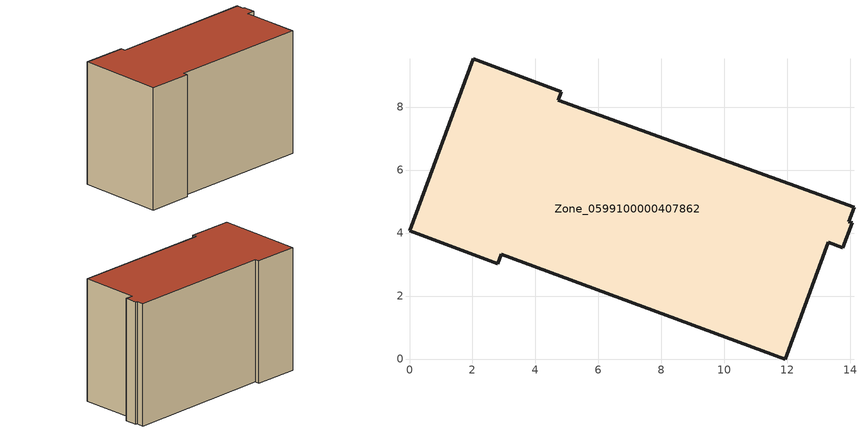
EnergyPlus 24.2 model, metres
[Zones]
Zone_0599100000407862
 floor ground (C_G): 13.95,4.37 14.05,4.32 13.76,3.54 13.29,3.71 11.93,0 2.91,3.32 2.8,3.03 0,4.07 2.02,9.53 4.82,8.49 4.72,8.21 14.11,4.82 z0
 wall outside (C_F): 4.82,8.49 2.02,9.53 0,4.07 2.8,3.03 2.91,3.32 11.93,0 13.29,3.71 13.76,3.54 14.05,4.32 13.95,4.37 14.11,4.82 4.72,8.21 4.82,8.49 z0:8.28
 roof outside (C_R): 14.11,4.82 4.72,8.21 4.82,8.49 2.02,9.53 0,4.07 2.8,3.03 2.91,3.32 11.93,0 13.29,3.71 13.76,3.54 14.05,4.32 13.95,4.37 z8.28
[BUILDING]
Pand.0599100000407862: North Axis=0; Terrain=City; Loads Convergence Tolerance Value=0.04; Temperature Convergence Tolerance Value=0.4; Solar Distribution=FullExterior; Maximum Number of Warmup Days=25; Minimum Number of Warmup Days=1
[Site:Location]
Rotterdam.The.Hague.AP_ZH_NLD Design_Conditions: Latitude=51.96; Longitude=4.45; Time Zone=1; Elevation=-4.5
[SITE:GROUNDTEMPERATURE:BUILDINGSURFACE]
18, 18, 18, 18, 18, 18, 18, 18, 18, 18, 18, 18
[MATERIAL] Thermal Absorptance=0.9; Solar Absorptance=0.7; Visible Absorptance=0.7
Name | Roughness | Thickness | Conductivity | Density | Specific Heat
G.TI.1992-2005 | MediumSmooth | 0.15 | 0.06 | 540 | 1210
F.TI.1992-2005 | Rough | 0.3 | 0.12 | 1920 | 840
R.TI.1992-2005 | MediumRough | 0.2 | 0.08 | 1500 | 1000
[CONSTRUCTION]
C_G: G.TI.1992-2005
C_F: F.TI.1992-2005
C_R: R.TI.1992-2005
[ZONE]
Zone_0599100000407862: Type=1; Multiplier=1; Ceiling Height=Autocalculate; Volume=Autocalculate; Floor Area=autocalculate; Part of Total Floor Area=Yes
[ZONEINFILTRATION:DESIGNFLOWRATE]
Infil_Zone_0599100000407862: Zone or ZoneList or Space or SpaceList=Zone_0599100000407862; Schedule=AlwaysOn; Design Flow Rate Calculation Method=Flow/Area; Flow Rate per Floor Area=0.0015; Constant Term Coefficient=1; Temperature Term Coefficient=0; Velocity Term Coefficient=0; Velocity Squared Term Coefficient=0
[HVACTEMPLATE:ZONE:IDEALLOADSAIRSYSTEM]
Zone_0599100000407862: Maximum Heating Supply Air Temperature=50; Minimum Cooling Supply Air Temperature=13; Maximum Heating Supply Air Humidity Ratio=0.0156; Minimum Cooling Supply Air Humidity Ratio=0.0077; Heating Limit=NoLimit; Cooling Limit=NoLimit; Dehumidification Control Type=ConstantSensibleHeatRatio; Cooling Sensible Heat Ratio=0.7; Dehumidification Setpoint=60; Humidification Control Type=None; Humidification Setpoint=30; Outdoor Air Method=None; Outdoor Air Flow Rate per Person=0.00944; Outdoor Air Flow Rate per Zone Floor Area=0; Outdoor Air Flow Rate per Zone=0; Demand Controlled Ventilation Type=None; Outdoor Air Economizer Type=NoEconomizer; Heat Recovery Type=None; Sensible Heat Recovery Effectiveness=0.7; Latent Heat Recovery Effectiveness=0.65
[ZONECONTROL:THERMOSTAT]
ThermostatControl_Zone_0599100000407862: Zone or ZoneList=Zone_0599100000407862; Control Type Schedule=DualSetpointControlType; Control 1=Thermostat_Zone_0599100000407862; Temperature Difference Between Cutout And Setpoint=0
[THERMOSTATSETPOINT:DUALSETPOINT]
Thermostat_Zone_0599100000407862: Heating Setpoint Temperature Schedule=HeatingSetpoint_Zone_0599100000407862; Cooling Setpoint Temperature Schedule=CoolingSetpoint_Zone_0599100000407862
[SCHEDULE:COMPACT]
HeatingSetpoint_Zone_0599100000407862: Through: 12/31, For: AllDays, Until: 24:00, 21
CoolingSetpoint_Zone_0599100000407862: Through: 12/31, For: AllDays, Until: 24:00, 24
DualSetpointControlType: Through: 12/31, For: AllDays, Until: 24:00, 4
AlwaysOn: Through: 12/31, For: AllDays, Until: 24:00, 1
